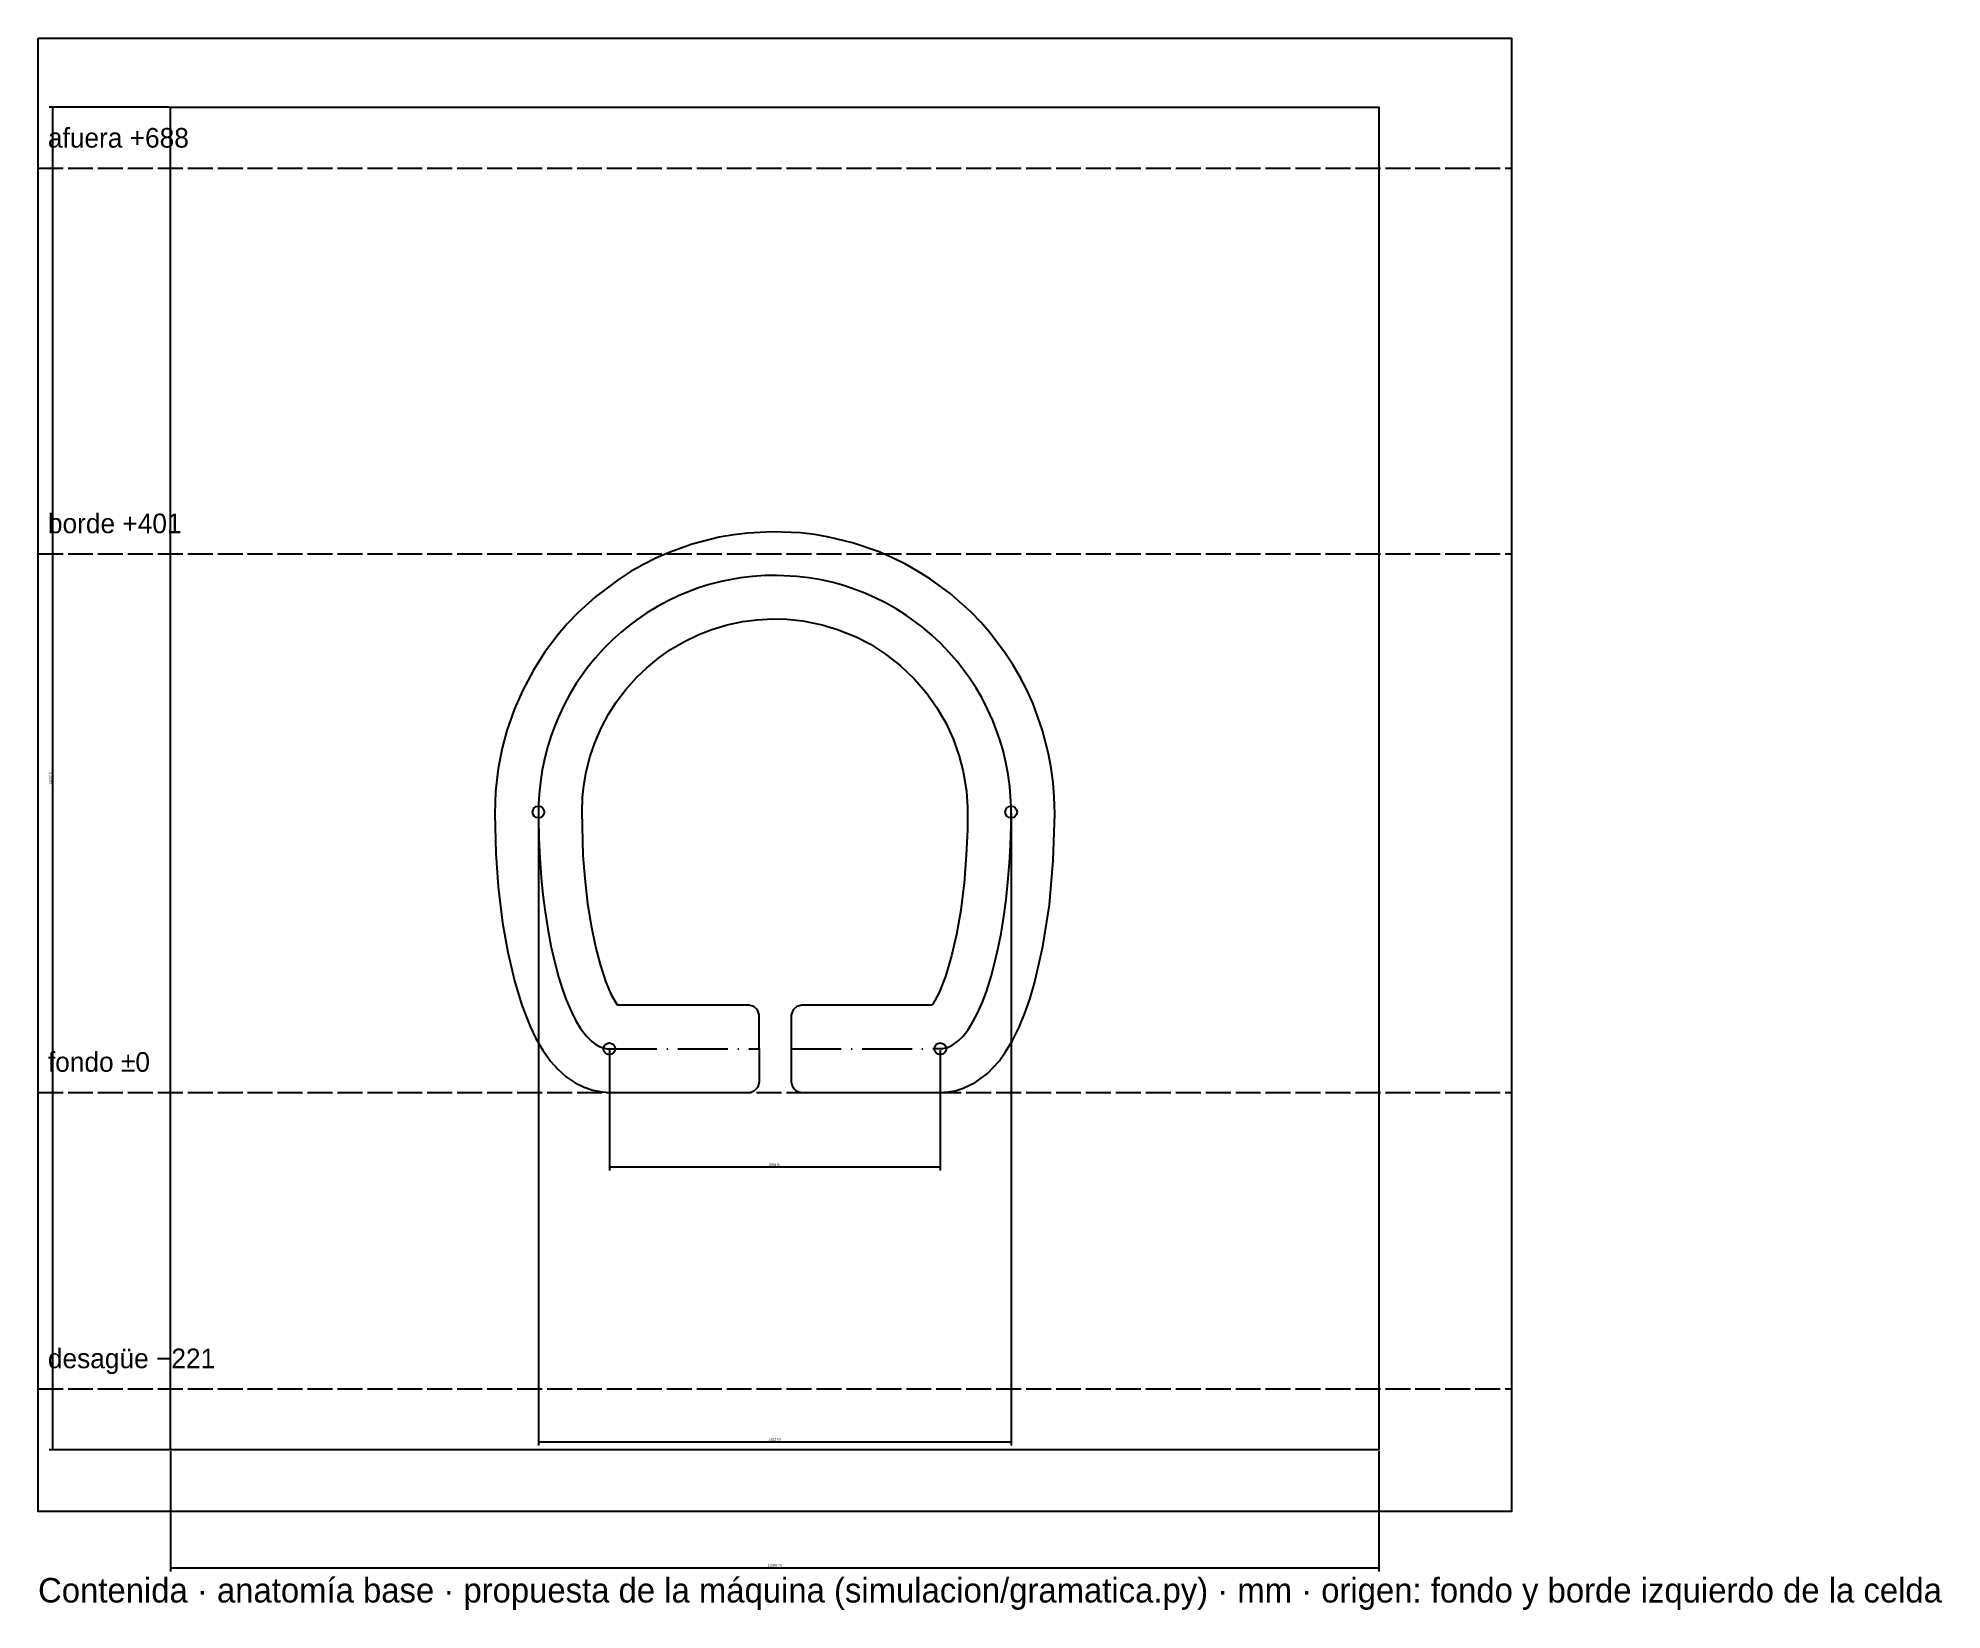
# Model space of a CAD drawing. Header units: millimetres. Extents: x -13 to 180, y -53 to 107.
import ezdxf
from ezdxf.enums import TextEntityAlignment as Align

# ---------------------------------------------------------------- set-up
doc = ezdxf.new("R2010")
doc.units = ezdxf.units.MM
doc.header["$LTSCALE"] = 2
doc.linetypes.add('DASHDOT', pattern=[3.556, 2.54, -0.508, 0, -0.508])
doc.linetypes.add('DASHED', pattern=[1.524, 1.27, -0.254])
for name, color, linetype in [('CELDA', 8, 'CONTINUOUS'), ('CONTORNO', 7, 'CONTINUOUS'), ('COTAS', 2, 'CONTINUOUS'), ('EJE', 1, 'DASHDOT'), ('LINEAS', 8, 'DASHED'), ('NODOS', 3, 'CONTINUOUS'), ('PLACA', 9, 'CONTINUOUS'), ('TEXTO', 7, 'CONTINUOUS')]:
    doc.layers.add(name, color=color, linetype=linetype)
doc.styles.add('OpenSansCondensed-Light', font='OpenSansCondensed-Light.ttf')
doc.dimstyles.new('EZDXF', dxfattribs={"dimtxt": 0.25, "dimasz": 0.175, "dimexe": 0.375, "dimexo": 0.125, "dimgap": 0.1, "dimtad": 1, "dimlfac": 100, "dimzin": 12, "dimdsep": 46, "dimtxsty": 'OpenSansCondensed-Light', "dimblk": 'ARCHTICK', "dimcen": 2.5, "dimazin": 3, "dimtfac": 0.5, "dimtmove": 2, "dimatfit": 3})

# ---------------------------------------------------------------- blocks, each defined once
blk = doc.blocks.new('_ARCHTICK')
at = {"color": 0, "linetype": 'BYBLOCK', "const_width": 0.15}
blk.add_lwpolyline([(-0.5, -0.5), (0.5, 0.5)], dxfattribs=at)

msp = doc.modelspace()

# ---------------------------------------------------------------- linework, layer by layer
at = {"layer": 'CELDA'}
msp.add_lwpolyline([(0, 100.28653), (123.0075, 100.28653), (123.0075, -36.38847), (0, -36.38847)], close=True, dxfattribs=at)
at = {"layer": 'CONTORNO'}
msp.add_lwpolyline([(45.48875, 8.88903), (44.95125, 9.80653), (44.33875, 11.21653), (43.74625, 13.01403), (43.24875, 14.94403), (42.83875, 16.94653), (42.48125, 19.22653), (42.18625, 21.77653), (42.00875, 24.11653), (41.87875, 28.57653), (41.93375, 30.01653), (42.06375, 31.23153), (42.31125, 32.64903), (42.71375, 34.21403), (43.18125, 35.58153), (43.82625, 37.07653), (44.58625, 38.50153), (45.36375, 39.72153), (46.33375, 41.01153), (47.41875, 42.22653), (48.46125, 43.22903), (49.70875, 44.25153), (50.89375, 45.07653), (52.29875, 45.90153), (53.75375, 46.60153), (55.10125, 47.12403), (56.64625, 47.58653), (58.23875, 47.92403), (59.67125, 48.11403), (61.28375, 48.19653), (62.72625, 48.16153), (64.34625, 47.99153), (66.33375, 47.59403), (67.89125, 47.12903), (69.78125, 46.36403), (71.23375, 45.61153), (72.78625, 44.62403), (74.22875, 43.50653), (75.70375, 42.10653), (76.91625, 40.70903), (77.97125, 39.23153), (78.90625, 37.62403), (79.66625, 35.97903), (80.28875, 34.22903), (80.69375, 32.65153), (81.01625, 30.64903), (81.12375, 29.01403), (81.10875, 26.73153), (81.00125, 24.14403), (80.77625, 21.33403), (80.43375, 18.56403), (80.00125, 16.07653), (79.50125, 13.88653), (78.88125, 11.81403), (78.22375, 10.15653), (77.58875, 8.99153), (77.48125, 8.87403), (64.25625, 8.87403), (63.75125, 8.74653), (63.36375, 8.39653), (63.18625, 7.90403), (63.18125, 1.07403), (63.26375, 0.66403), (63.42625, 0.39403), (63.65875, 0.18153), (63.94375, 0.04653), (64.25625, -0.00097), (78.33125, -0.00097), (79.14875, 0.05153), (79.85875, 0.17653), (80.68125, 0.42653), (81.88625, 1.00403), (83.15125, 1.93653), (84.33625, 3.19653), (85.00125, 4.11403), (85.70875, 5.29403), (86.38125, 6.65403), (86.96125, 8.06153), (87.46375, 9.49903), (87.94875, 11.12653), (88.80125, 14.83903), (89.45875, 19.09903), (89.85875, 23.59653), (90.00375, 28.38403), (89.96125, 30.07403), (89.84375, 31.55403), (89.65125, 33.01403), (89.38375, 34.45153), (88.76625, 36.85153), (87.79375, 39.55403), (87.19125, 40.89903), (86.51875, 42.21153), (85.77375, 43.49403), (84.97125, 44.72653), (83.47875, 46.70653), (82.51375, 47.81903), (81.48375, 48.88653), (79.34625, 50.78903), (77.35625, 52.25153), (76.11375, 53.03903), (74.80875, 53.77403), (73.49375, 54.42653), (72.13875, 55.01153), (69.43125, 55.94653), (67.02125, 56.53403), (65.57125, 56.78153), (64.10375, 56.95403), (61.24875, 57.07153), (58.77125, 56.94153), (57.31125, 56.76403), (55.85125, 56.50653), (53.08625, 55.79903), (50.75125, 54.96403), (49.40375, 54.37403), (48.07625, 53.70903), (46.79125, 52.97653), (45.54875, 52.18153), (43.25875, 50.45653), (41.42375, 48.78903), (40.41125, 47.72653), (39.44125, 46.59903), (38.07375, 44.78153), (36.92625, 42.98153), (35.84875, 40.96153), (35.00625, 39.04153), (34.23625, 36.83153), (33.75375, 35.03653), (33.35125, 32.98403), (33.08375, 30.64653), (33.00375, 28.33153), (33.10625, 24.36403), (33.35375, 20.92903), (33.79625, 17.25403), (34.31375, 14.28653), (34.99375, 11.36153), (35.74875, 8.88653), (36.59875, 6.71403), (37.19375, 5.48653), (37.88625, 4.29403), (38.68125, 3.18153), (39.38625, 2.38403), (40.26625, 1.59153), (41.17875, 0.96653), (42.09625, 0.51653), (42.99375, 0.21653), (43.92375, 0.04403), (44.66875, 0.00153), (58.85625, -0.00097), (59.16875, 0.04653), (59.45375, 0.18153), (59.80375, 0.56903), (59.93125, 1.07403), (59.92625, 7.90403), (59.75125, 8.39653), (59.36375, 8.74653), (58.85625, 8.87403)], close=True, dxfattribs=at)
at = {"layer": 'EJE'}
msp.add_lwpolyline([(63.18125, 4.43653), (78.59625, 4.45403), (79.08375, 4.56403), (79.53875, 4.76903), (80.14875, 5.20153), (80.67875, 5.73403), (81.13875, 6.32403), (81.67375, 7.16903), (82.13875, 8.05403), (82.64125, 9.19653), (83.07625, 10.36903), (83.52875, 11.79903), (83.91625, 13.24903), (84.25125, 14.71153), (84.53875, 16.18153), (84.82125, 17.90903), (85.05375, 19.64403), (85.23875, 21.38403), (85.39875, 23.37653), (85.49375, 25.12403), (85.55375, 27.12403), (85.55875, 29.12403), (85.42875, 31.11903), (85.26125, 32.35903), (85.03125, 33.58653), (84.73875, 34.80153), (84.38375, 35.99903), (83.68625, 37.87403), (83.17375, 39.01403), (82.60125, 40.12403), (81.97375, 41.20653), (81.28875, 42.25153), (80.08625, 43.84903), (79.26875, 44.79403), (78.40125, 45.69403), (77.49125, 46.54903), (76.53625, 47.35653), (74.92375, 48.53903), (73.86875, 49.21153), (72.78125, 49.82653), (71.66375, 50.38403), (70.51625, 50.88153), (68.63375, 51.55403), (67.43125, 51.89403), (66.21125, 52.17153), (64.98125, 52.38403), (63.73875, 52.53153), (61.74375, 52.63403), (60.49375, 52.61403), (59.24625, 52.52903), (58.00625, 52.38153), (57.26625, 52.25903), (56.04125, 52.00653), (54.83125, 51.69153), (53.64125, 51.31403), (52.70375, 50.96403), (51.78125, 50.57903), (50.65125, 50.04403), (49.55125, 49.45153), (48.48375, 48.80153), (47.44875, 48.09903), (46.65125, 47.49653), (45.87875, 46.86153), (44.94875, 46.02653), (44.06625, 45.14153), (43.22875, 44.21403), (42.44125, 43.24403), (41.84875, 42.43903), (41.29125, 41.60903), (40.64125, 40.54153), (40.04625, 39.44153), (39.51125, 38.31153), (39.03375, 37.15653), (38.69625, 36.21653), (38.39875, 35.26153), (38.08125, 34.05153), (37.82625, 32.82903), (37.63625, 31.59403), (37.51125, 30.34903), (37.45625, 29.35153), (37.44375, 27.85153), (37.48625, 25.85153), (37.57875, 23.85403), (37.72375, 21.85903), (37.89875, 20.11903), (38.11625, 18.38153), (38.38625, 16.65403), (38.70875, 14.93403), (39.09625, 13.22653), (39.48375, 11.77903), (39.85625, 10.58403), (40.28125, 9.40903), (40.77125, 8.25903), (41.22125, 7.36653), (41.73875, 6.51153), (42.34375, 5.71653), (42.87625, 5.18903), (43.27375, 4.88653), (43.71125, 4.64653), (43.94625, 4.55653), (44.43125, 4.44903), (59.93125, 4.43653)], dxfattribs=at)
at = {"layer": 'LINEAS'}
for p, q in [((-13.49625, 94.07403), (136.50375, 94.07403)), ((-13.49625, 54.82403), (136.50375, 54.82403)), ((-13.49625, 0), (136.50375, 0)), ((-13.49625, -30.17597), (136.50375, -30.17597))]:
    msp.add_line(p, q, dxfattribs=at)
at = {"layer": 'NODOS'}
for centre in [(37.44125, 28.53653), (85.56625, 28.53653), (44.65875, 4.43653), (78.34875, 4.43653)]:
    msp.add_circle(centre, 0.6, dxfattribs=at)
at = {"layer": 'PLACA'}
msp.add_lwpolyline([(-13.49625, 107.32403), (136.50375, 107.32403), (136.50375, -42.67597), (-13.49625, -42.67597)], close=True, dxfattribs=at)

# ---------------------------------------------------------------- texts
at = {"layer": 'TEXTO'}
for s, height, p in [('afuera +688', 2, (-12.49625, 95.57403)), ('borde +401', 2, (-12.49625, 56.32403)), ('fondo ±0', 2, (-12.49625, 1.5)), ('desagüe −221', 2, (-12.49625, -28.67597)), ('Contenida · anatomía base · propuesta de la máquina (simulacion/gramatica.py) · mm · origen: fondo y borde izquierdo de la celda', 2.5, (-13.49625, -52.67597))]:
    msp.add_text(s, height=height, dxfattribs=at).set_placement(p, align=Align.BOTTOM_LEFT)

# ---------------------------------------------------------------- dimensions: what is measured, and where the dimension line sits
at = {"layer": 'COTAS'}
msp.add_linear_dim(base=(-12, -36.38847), p1=(0, -36.38847), p2=(0, 100.28653), angle=90, dimstyle='EZDXF', dxfattribs=at).render()
for base, p1, p2 in [((37.44077, -35.56294), (37.44077, 28.53702), (85.56665, 28.53702)), ((44.65965, -7.56294), (44.65965, 4.43706), (78.34777, 4.43706)), ((0, -48.38847), (0, -36.38847), (123.0075, -36.38847))]:
    msp.add_linear_dim(base=base, p1=p1, p2=p2, dimstyle='EZDXF', dxfattribs=at).render()

doc.saveas('drawing.dxf')
